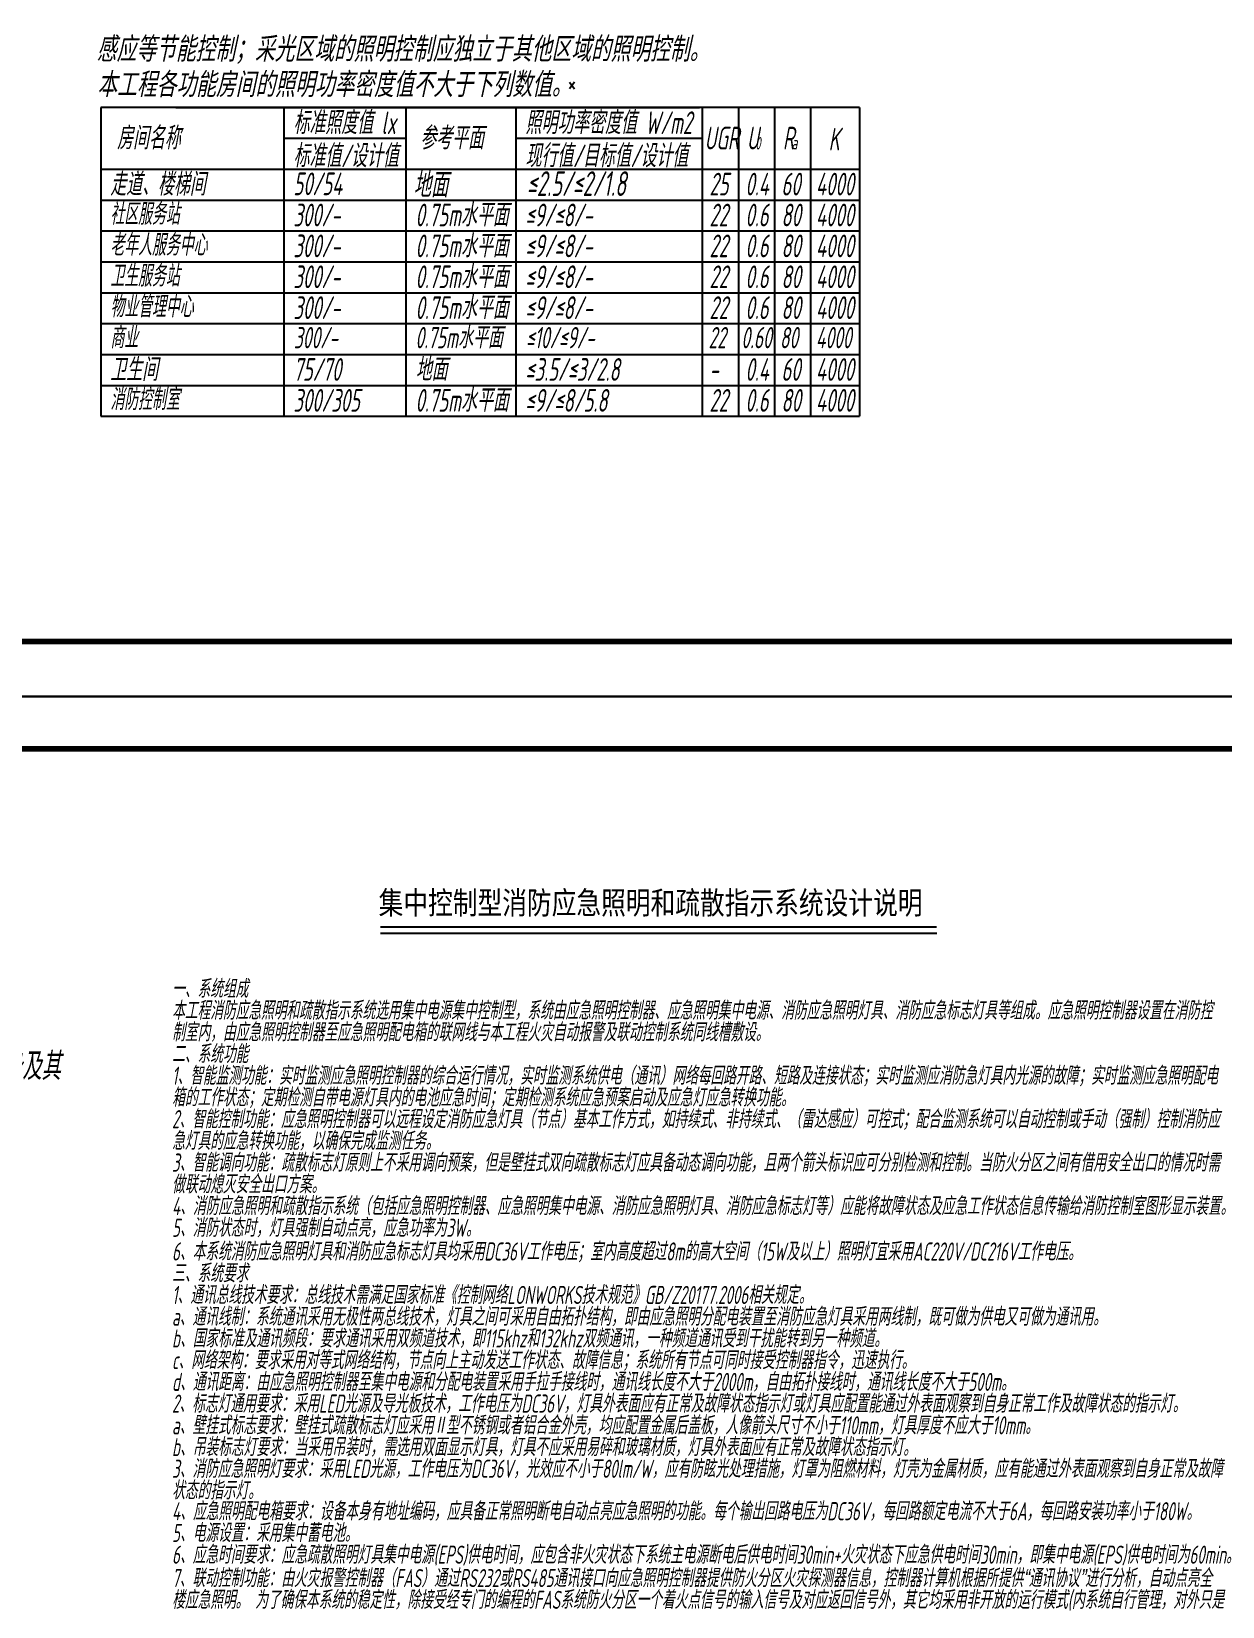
# Model space of a CAD drawing. Extents: x 491024 to 1725648, y 860327 to 1705161.
# Drawn here: x 577665 to 599360, y 1113194 to 1141873 of the extents above; entities that cross this region are included whole.
import ezdxf

# ---------------------------------------------------------------- set-up
doc = ezdxf.new("R2010")
doc.units = 0
doc.header["$LTSCALE"] = 1000
doc.header["$MEASUREMENT"] = 0
for name, color, linetype in [('DIM-照明', 3, 'Continuous'), ('ECS', 7, 'Continuous'), ('图框', 140, 'Continuous')]:
    doc.layers.add(name, color=color, linetype=linetype)
doc.styles.add('CCDI_T0G_01', font='arial.ttf')
doc.styles.add('FFDI-TEXT', font='gbeitc.shx', dxfattribs={"width": 0.8, "height": 4.5, "bigfont": 'hztxt.shx'})
doc.styles.add('HZTXT', font='gbeitc.shx', dxfattribs={"width": 0.8, "height": 400, "bigfont": 'hztxt.shx'})

msp = doc.modelspace()

# ---------------------------------------------------------------- linework, layer by layer
at = {"color": 7, "linetype": 'ByBlock'}
for p, q in [((587467.8, 1140948), (587556.2, 1140830.3)), ((587556.2, 1140948), (587467.8, 1140830.3))]:
    msp.add_line(p, q, dxfattribs=at)
at = {"layer": 'DIM-照明', "color": 7}
for p, q in [((592749.2, 1140491.8), (578925.2, 1140491.8)), ((578925.2, 1140491.8), (578925.2, 1134866.9, 0)), ((589889.9, 1134866.9, 0), (589889.9, 1140491.8))]:
    msp.add_line(p, q, dxfattribs=at)
at = {"layer": 'DIM-照明'}
msp.add_line((584021.2, 1125454, 7726.4), (594153.9, 1125454, 7726.4), dxfattribs=at)
at = {"layer": 'DIM-照明', "color": 7, "extrusion": (-9.82765e-22, 1.99412e-09, 1)}
msp.add_lwpolyline([(580292.3, 1140491.8), (589833.9, 1140491.8)], dxfattribs=at)
at = {"layer": 'DIM-照明', "color": 7, "extrusion": (-9.82765e-22, 1.99412e-09, 1), "elevation": 0}
for points in [[(582260.6, 1140491.8), (582260.6, 1134866.9)], [(584485.3, 1140491.8), (584485.3, 1134866.9)], [(586485.6, 1140491.8), (586485.6, 1134866.9)], [(590545, 1140491.8), (590545, 1134866.9)], [(591200.2, 1140491.8), (591200.2, 1134866.9)], [(591855.4, 1140491.8), (591855.4, 1134866.9)], [(592749.2, 1140491.8), (592749.2, 1134866.9)], [(582260.6, 1139929.3), (584485.3, 1139929.3)], [(586485.6, 1139929.3), (589889.9, 1139929.3)], [(578925.2, 1139366.8), (592749.2, 1139366.8)], [(578925.2, 1138804.3), (592749.2, 1138804.3)], [(578925.2, 1138241.8), (592749.2, 1138241.8)], [(578925.2, 1137679.3), (592749.2, 1137679.3)], [(578925.2, 1137116.9), (592749.2, 1137116.9)], [(578925.2, 1136554.4), (592749.2, 1136554.4)], [(578925.2, 1135991.9), (592749.2, 1135991.9)], [(578925.2, 1135429.4), (592749.2, 1135429.4)], [(578925.2, 1134866.9), (592749.2, 1134866.9)]]:
    msp.add_lwpolyline(points, dxfattribs=at)
at = {"layer": 'DIM-照明', "color": 7, "elevation": 0}
for points in [[(585612.9, 1138241.8), (588806.5, 1138241.8)], [(585612.9, 1137679.3), (588806.5, 1137679.3)], [(585612.9, 1137116.9), (588806.5, 1137116.9)], [(585612.9, 1136554.4), (588806.5, 1136554.4)]]:
    msp.add_lwpolyline(points, dxfattribs=at)
at = {"layer": 'DIM-照明', "const_width": 41.3, "elevation": 7726.4}
msp.add_lwpolyline([(584021.2, 1125567.6), (594153.9, 1125567.6)], dxfattribs=at)
at = {"layer": '图框'}
for points in [[(550815, 1171718.7), (610214.8, 1171718.7), (610214.8, 1129764.5), (550815, 1129764.5)], [(550815, 1129764.5), (610214.8, 1129764.5), (610214.8, 1087810.2), (550815, 1087810.2)]]:
    msp.add_lwpolyline(points, close=True, dxfattribs=at)
at = {"layer": '图框', "const_width": 100}
for points in [[(553315, 1130764.5), (609215, 1130764.5), (609215, 1170764.5), (553315, 1170764.5)], [(553315, 1088810.2), (609215, 1088810.2), (609215, 1128810.2), (553315, 1128810.2)]]:
    msp.add_lwpolyline(points, close=True, dxfattribs=at)

# ---------------------------------------------------------------- texts
at = {"color": 0, "style": 'HZTXT', "width": 0.7}
msp.add_text('抗震设计。以及根据《建筑抗震设计规范》GB50011-2010第3.7.1条强制性条文规定：非结构构件，包括建筑非结构构件和建筑附属机电设备自身及其', height=500, dxfattribs=at).set_placement((555104.1, 1122781.2))
at = {"layer": 'DIM-照明', "color": 7, "linetype": 'Continuous', "style": 'FFDI-TEXT', "width": 0.8}
for s, p in [('感应等节能控制；采光区域的照明控制应独立于其他区域的照明控制。', (578848.4, 1141323.4)), ('本工程各功能房间的照明功率密度值不大于下列数值。 ', (578857, 1140678.1))]:
    msp.add_text(s, height=450, dxfattribs=at).set_placement(p)
at = {"layer": 'DIM-照明', "color": 7, "style": 'HZTXT', "width": 0.7}
for s, height, p in [('标准照度值 lx', 413.77, (582434.4, 1140005.2, 0)), ('照明功率密度值 W/m2', 413.773, (586659.4, 1140005.2, 0)), ('房间名称', 413.77, (579220, 1139725.6, 0)), ('参考平面', 413.77, (584743.5, 1139725.6, 0)), ('UGR', 413.77, (589925.5, 1139725.6, 0)), ('U', 413.8, (590695.5, 1139725.6, 0)), ('R', 413.8, (591352.1, 1139725.6, 0)), ('K', 413.8, (592184.9, 1139706.1, 0)), ('标准值/设计值', 413.77, (582434.4, 1139402.2, 0)), ('现行值/目标值/设计值', 413.773, (586659.4, 1139402.2, 0)), ('0', 225.6, (590854.5, 1139725.6, 0)), ('a', 248.1, (591511.1, 1139725.6, 0)), ('走道、楼梯间', 413.77, (579096, 1138884.5, 0)), ('50/54', 413.77, (582434.4, 1138892.5, 0)), ('25', 413.77, (590013.5, 1138887.3, 0)), ('0.4', 413.77, (590668.7, 1138887.3, 0)), ('60', 413.77, (591323.9, 1138887.3, 0)), ('4000', 413.77, (591952.4, 1138887.3, 0)), ('300/-', 413.77, (582434.4, 1138324.8, 0)), ('0.75m水平面', 413.77, (584659.1, 1138324.8, 0)), ('≤9/≤8/-', 413.77, (586659.4, 1138324.8, 0)), ('22', 413.77, (590013.5, 1138324.8, 0)), ('0.6', 413.77, (590668.7, 1138324.8, 0)), ('80', 413.77, (591323.9, 1138324.8, 0)), ('4000', 413.77, (591952.4, 1138324.8, 0)), ('300/-', 413.77, (582434.4, 1137762.3, 0)), ('0.75m水平面', 413.77, (584659.1, 1137762.3, 0)), ('≤9/≤8/-', 413.77, (586659.4, 1137762.3, 0)), ('22', 413.77, (590013.5, 1137762.3, 0)), ('0.6', 413.77, (590668.7, 1137762.3, 0)), ('80', 413.77, (591323.9, 1137762.3, 0)), ('4000', 413.77, (591952.4, 1137762.3, 0)), ('300/-', 413.77, (582434.4, 1137199.8, 0)), ('0.75m水平面', 413.77, (584659.1, 1137199.8, 0)), ('≤9/≤8/-', 413.77, (586659.4, 1137199.8, 0)), ('22', 413.77, (590013.5, 1137199.8, 0)), ('0.6', 413.77, (590668.7, 1137199.8, 0)), ('80', 413.77, (591323.9, 1137199.8, 0)), ('4000', 413.77, (591952.4, 1137199.8, 0)), ('300/-', 413.77, (582434.4, 1136637.3, 0)), ('0.75m水平面', 413.77, (584659.1, 1136637.3, 0)), ('≤9/≤8/-', 413.77, (586659.4, 1136637.3, 0)), ('22', 413.77, (590013.5, 1136637.3, 0)), ('0.6', 413.77, (590668.7, 1136637.3, 0)), ('80', 413.77, (591323.9, 1136637.3, 0)), ('4000', 413.77, (591952.4, 1136637.3, 0)), ('卫生间', 413.77, (579096, 1135509.6, 0)), ('75/70', 413.77, (582434.4, 1135512.3, 0)), ('地面', 413.77, (584659.1, 1135512.3, 0)), ('≤3.5/≤3/2.8', 413.773, (586659.4, 1135512.3, 0)), ('-', 413.8, (590013.5, 1135512.3, 0)), ('0.4', 413.77, (590668.7, 1135512.3, 0)), ('60', 413.77, (591323.9, 1135512.3, 0)), ('4000', 413.77, (591952.4, 1135512.3, 0)), ('0.75m水平面', 413.77, (584659.1, 1134949.9, 0)), ('300/305', 413.77, (582434.4, 1134949.9, 0)), ('≤9/≤8/5.8', 413.77, (586659.4, 1134949.9, 0)), ('22', 413.77, (590013.5, 1134949.9, 0)), ('0.6', 413.77, (590668.7, 1134949.9, 0)), ('80', 413.77, (591323.9, 1134949.9, 0)), ('4000', 413.77, (591952.4, 1134949.9, 0))]:
    msp.add_text(s, height=height, rotation=360, dxfattribs=at).set_placement(p)
at = {"layer": 'DIM-照明', "color": 7, "style": 'HZTXT'}
for s, height, width, p in [('地面', 450.21, 0.7, (584621.5, 1138852, 0)), ('≤2.5/≤2/1.8', 450.207, 0.7, (586686.4, 1138878, 0)), ('社区服务站', 388.18, 0.65, (579099.3, 1138354.4, 0)), ('老年人服务中心', 388.18, 0.65, (579099.3, 1137792, 0)), ('卫生服务站', 388.18, 0.65, (579099.3, 1137229.5, 0)), ('物业管理中心', 388.18, 0.65, (579099.3, 1136667, 0)), ('商业', 388.18, 0.65, (579099.3, 1136104.5, 0)), ('300/-', 388.18, 0.7, (582442.8, 1136104.5, 0)), ('0.75m水平面', 388.18, 0.7, (584657.7, 1136104.5, 0)), ('≤10/≤9/-', 388.18, 0.7, (586670.6, 1136104.5, 0)), ('22', 388.18, 0.7, (589997.2, 1136104.5, 0)), ('0.60', 388.18, 0.7, (590594.8, 1136104.5, 0)), ('80', 388.18, 0.7, (591297.2, 1136104.5, 0)), ('4000', 388.18, 0.7, (591952.5, 1136104.5, 0)), ('消防控制室', 388.18, 0.65, (579099.3, 1134979.5, 0))]:
    msp.add_text(s, height=height, dxfattribs=dict(at, width=width)).set_placement(p)
at = {"layer": 'DIM-照明', "style": 'HZTXT', "width": 0.7}
for s, height, p in [('一、系统组成', 330.16, (580224.2, 1124277, 11589.6)), ('本工程消防应急照明和疏散指示系统选用集中电源集中控制型，系统由应急照明控制器、应急照明集中电源、消防应急照明灯具、消防应急标志灯具等组成。应急照明控制器设置在消防控', 330.162, (580224.2, 1123881.3, 11589.6)), ('制室内，由应急照明控制器至应急照明配电箱的联网线与本工程火灾自动报警及联动控制系统同线槽敷设。', 330.162, (580224.2, 1123485.6, 11589.6)), ('二、系统功能', 330.16, (580224.2, 1123090, 11589.6)), ('1、智能监测功能：实时监测应急照明控制器的综合运行情况，实时监测系统供电（通讯）网络每回路开路、短路及连接状态；实时监测应消防急灯具内光源的故障；实时监测应急照明配电', 330.162, (580224.2, 1122694.3, 11589.6)), ('箱的工作状态；定期检测自带电源灯具内的电池应急时间；定期检测系统应急预案启动及应急灯应急转换功能。', 330.162, (580224.2, 1122298.6, 11589.6)), ('2、智能控制功能：应急照明控制器可以远程设定消防应急灯具（节点）基本工作方式，如持续式、非持续式、（雷达感应）可控式；配合监测系统可以自动控制或手动（强制）控制消防应', 330.162, (580224.2, 1121903, 11589.6)), ('急灯具的应急转换功能，以确保完成监测任务。', 330.162, (580224.2, 1121507.3, 11589.6)), ('3、智能调向功能：疏散标志灯原则上不采用调向预案，但是壁挂式双向疏散标志灯应具备动态调向功能，且两个箭头标识应可分别检测和控制。当防火分区之间有借用安全出口的情况时需', 330.162, (580224.2, 1121111.6, 11589.6)), ('做联动熄灭安全出口方案。', 330.162, (580224.2, 1120716, 11589.6)), ('4、消防应急照明和疏散指示系统（包括应急照明控制器、应急照明集中电源、消防应急照明灯具、消防应急标志灯等）应能将故障状态及应急工作状态信息传输给消防控制室图形显示装置。', 330.162, (580224.2, 1120320.3, 11589.6)), ('5、消防状态时，灯具强制自动点亮，应急功率为3W。', 330.162, (580224.2, 1119924.7, 11589.6)), ('6、本系统消防应急照明灯具和消防应急标志灯具均采用DC36V工作电压；室内高度超过8m的高大空间（15W及以上）照明灯宜采用AC220V/DC216V工作电压。', 330.162, (580224.2, 1119493.3, 11589.6)), ('三、系统要求', 330.16, (580224.2, 1119097.7, 11589.6)), ('1、通讯总线技术要求：总线技术需满足国家标准《控制网络LONWORKS技术规范》GB/Z20177.2006相关规定。', 330.162, (580224.2, 1118702, 11589.6)), ('a、通讯线制：系统通讯采用无极性两总线技术，灯具之间可采用自由拓扑结构，即由应急照明分配电装置至消防应急灯具采用两线制，既可做为供电又可做为通讯用。', 330.162, (580224.2, 1118306.3, 11589.6)), ('b、国家标准及通讯频段：要求通讯采用双频道技术，即115khz和132khz双频通讯，一种频道通讯受到干扰能转到另一种频道。', 330.162, (580224.2, 1117910.7, 11589.6)), ('c、网络架构：要求采用对等式网络结构，节点向上主动发送工作状态、故障信息；系统所有节点可同时接受控制器指令，迅速执行。', 330.162, (580224.2, 1117515, 11589.6)), ('d、通讯距离：由应急照明控制器至集中电源和分配电装置采用手拉手接线时，通讯线长度不大于2000m，自由拓扑接线时，通讯线长度不大于500m。', 330.162, (580224.2, 1117119.3, 11589.6)), ('2、标志灯通用要求：采用LED光源及导光板技术，工作电压为DC36V，灯具外表面应有正常及故障状态指示灯或灯具应配置能通过外表面观察到自身正常工作及故障状态的指示灯。', 330.162, (580224.2, 1116723.7, 11589.6)), ('a、壁挂式标志要求：壁挂式疏散标志灯应采用Ⅱ型不锈钢或者铝合金外壳，均应配置金属后盖板，人像箭头尺寸不小于110mm，灯具厚度不应大于10mm。', 330.162, (580224.2, 1116328, 11589.6)), ('b、吊装标志灯要求：当采用吊装时，需选用双面显示灯具，灯具不应采用易碎和玻璃材质，灯具外表面应有正常及故障状态指示灯。', 330.162, (580224.2, 1115932.4, 11589.6)), ('3、消防应急照明灯要求：采用LED光源，工作电压为DC36V，光效应不小于80lm/W，应有防眩光处理措施，灯罩为阻燃材料，灯壳为金属材质，应有能通过外表面观察到自身正常及故障', 330.162, (580224.2, 1115536.7, 11589.6)), ('状态的指示灯。', 330.16, (580224.2, 1115142.6, 11589.6)), ('4、应急照明配电箱要求：设备本身有地址编码，应具备正常照明断电自动点亮应急照明的功能。每个输出回路电压为DC36V，每回路额定电流不大于6A，每回路安装功率小于180W。', 330.162, (580224.2, 1114763.8, 11589.6)), ('5、电源设置：采用集中蓄电池。', 330.162, (580224.2, 1114368.2, 11589.6)), ('6、应急时间要求：应急疏散照明灯具集中电源(EPS)供电时间，应包含非火灾状态下系统主电源断电后供电时间30min+火灾状态下应急供电时间30min，即集中电源(EPS)供电时间为60min。', 330.162, (580224.2, 1113972.5, 11589.6)), ('7、联动控制功能：由火灾报警控制器（FAS）通过RS232或RS485通讯接口向应急照明控制器提供防火分区火灾探测器信息，控制器计算机根据所提供“通讯协议”进行分析，自动点亮全', 330.162, (580224.2, 1113546.2, 11589.6)), ('楼应急照明。 为了确保本系统的稳定性，除接受经专门的编程的FAS系统防火分区一个着火点信号的输入信号及对应返回信号外，其它均采用非开放的运行模式(内系统自行管理，对外只是', 330.162, (580224.2, 1113150.5, 11589.6))]:
    msp.add_text(s, height=height, dxfattribs=at).set_placement(p)
at = {"layer": 'ECS', "color": 7, "style": 'CCDI_T0G_01', "width": 0.8}
msp.add_text('集中控制型消防应急照明和疏散指示系统设计说明', height=412.703, dxfattribs=at).set_placement((583988.2, 1125801.8, 7726.4))

doc.saveas('drawing.dxf')
